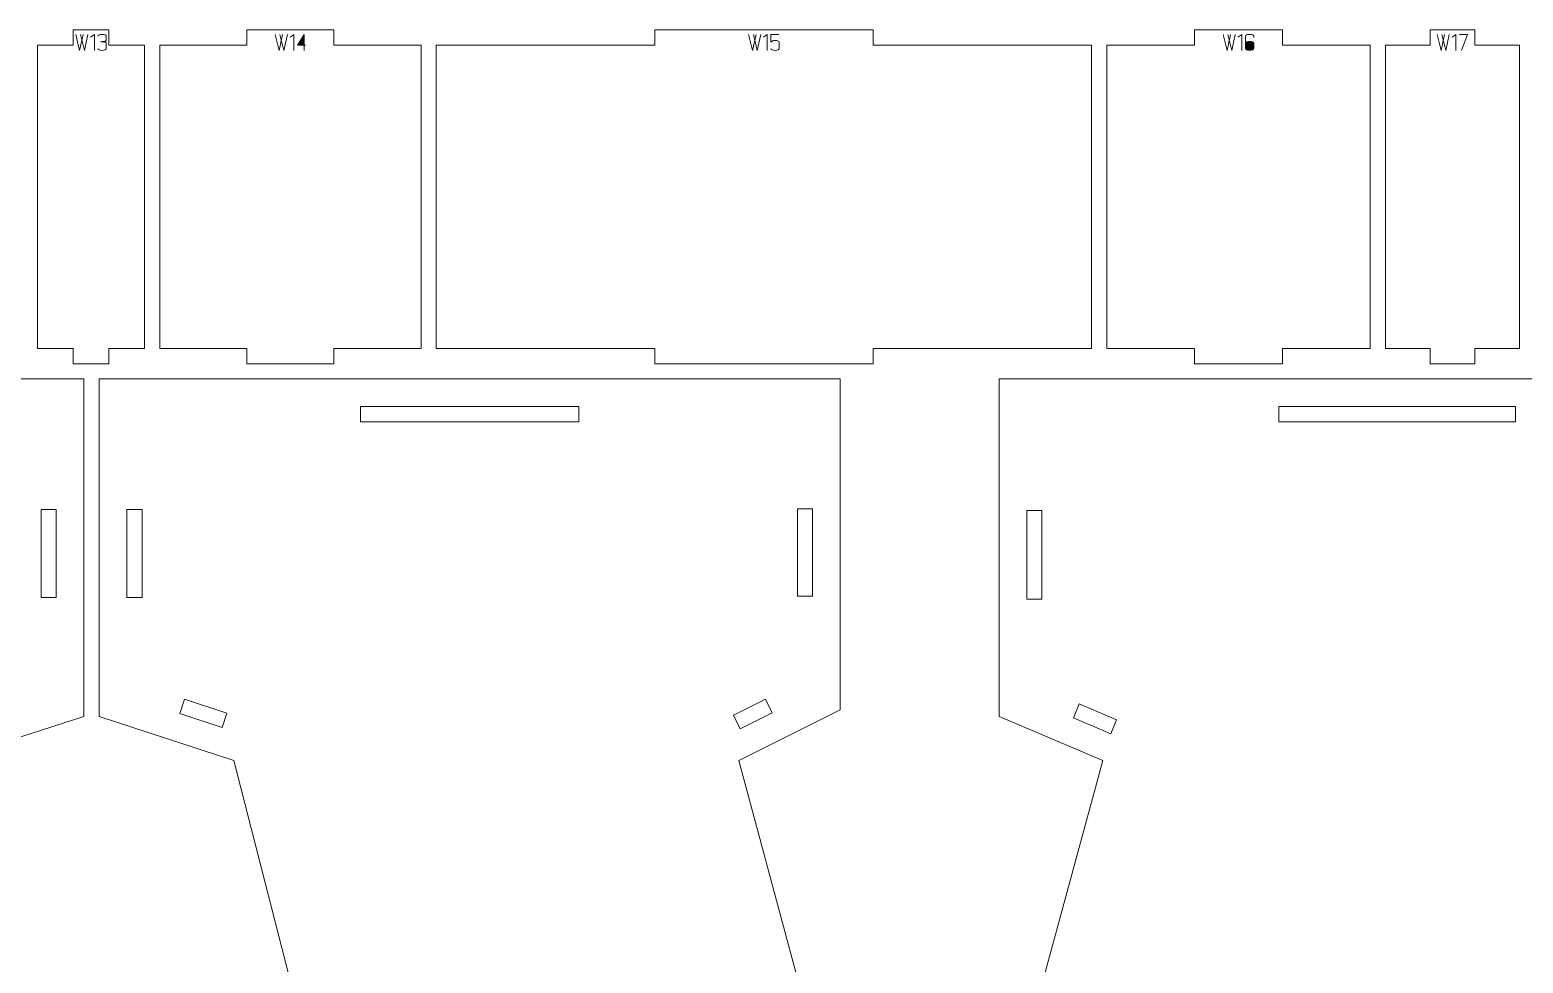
# Model space of a CAD drawing. Header units: centimetres. Extents: x -249 to 275, y -506 to 461.
# Drawn here: x 134.03 to 163.55, y -278.55 to -260.1 of the extents above; entities that cross this region are included whole.
import ezdxf

# ---------------------------------------------------------------- set-up
doc = ezdxf.new("R2010")
doc.units = ezdxf.units.CM
doc.header["$MEASUREMENT"] = 0
doc.layers.add('Capa 1', color=7, linetype='Continuous')

msp = doc.modelspace()

# ---------------------------------------------------------------- hatches: boundary and pattern name
at = {"layer": 'Capa 1', "true_color": 0x3e4095}
h = msp.add_hatch(color=175, dxfattribs=at)
edge = h.paths.add_edge_path()
edge.add_spline(control_points=[(134.93508, -260.19069), (134.93508, -260.19069), (135.01304, -260.50713), (135.01304, -260.50713), (135.01304, -260.50713), (135.08138, -260.19069), (135.08138, -260.19069), (135.08138, -260.19069), (135.08138, -260.19069), (135.08138, -260.19069), (135.08138, -260.19069), (135.01304, -260.50713), (135.01304, -260.50713), (135.01304, -260.50713), (134.93508, -260.19069), (134.93508, -260.19069)], knot_values=[0, 0, 0, 0, 0.2, 0.2, 0.2, 0.4, 0.4, 0.4, 0.6, 0.6, 0.6, 0.8, 0.8, 0.8, 1, 1, 1, 1], degree=3, periodic=1)
h = msp.add_hatch(color=175, dxfattribs=at)
edge = h.paths.add_edge_path()
edge.add_spline(control_points=[(135.02864, -260.19069), (135.02864, -260.19069), (135.1066, -260.50713), (135.1066, -260.50713), (135.1066, -260.50713), (135.17493, -260.19069), (135.17493, -260.19069), (135.17493, -260.19069), (135.17493, -260.19069), (135.17493, -260.19069), (135.17493, -260.19069), (135.1066, -260.50713), (135.1066, -260.50713), (135.1066, -260.50713), (135.02864, -260.19069), (135.02864, -260.19069)], knot_values=[0, 0, 0, 0, 0.2, 0.2, 0.2, 0.4, 0.4, 0.4, 0.6, 0.6, 0.6, 0.8, 0.8, 0.8, 1, 1, 1, 1], degree=3, periodic=1)
h = msp.add_hatch(color=175, dxfattribs=at)
edge = h.paths.add_edge_path()
edge.add_spline(control_points=[(135.30472, -260.19023), (135.30472, -260.19023), (135.22859, -260.24297), (135.22859, -260.24297), (135.22859, -260.24297), (135.30472, -260.19023), (135.30472, -260.19023), (135.30472, -260.19023), (135.30472, -260.50713), (135.30472, -260.50713), (135.30472, -260.50713), (135.30472, -260.19023), (135.30472, -260.19023)], knot_values=[0, 0, 0, 0, 0.25, 0.25, 0.25, 0.5, 0.5, 0.5, 0.75, 0.75, 0.75, 1, 1, 1, 1], degree=3, periodic=1)
h = msp.add_hatch(color=175, dxfattribs=at)
edge = h.paths.add_edge_path()
edge.add_spline(control_points=[(135.4579, -260.50713), (135.43436, -260.50713), (135.41471, -260.50369), (135.39897, -260.49681), (135.38322, -260.48993), (135.37535, -260.4816), (135.37535, -260.47182), (135.37535, -260.4816), (135.38322, -260.48993), (135.39897, -260.49681), (135.41471, -260.50369), (135.43436, -260.50713), (135.4579, -260.50713), (135.48144, -260.50713), (135.50109, -260.50369), (135.51683, -260.49681), (135.53258, -260.48993), (135.54045, -260.4816), (135.54045, -260.47182), (135.54045, -260.47182), (135.54045, -260.36863), (135.54045, -260.36863), (135.54045, -260.36037), (135.53479, -260.35319), (135.52348, -260.34708), (135.51217, -260.34096), (135.479, -260.33683), (135.42396, -260.33469), (135.47869, -260.33133), (135.51156, -260.32735), (135.52256, -260.32277), (135.53357, -260.31818), (135.53953, -260.31069), (135.54045, -260.3003), (135.54045, -260.3003), (135.54045, -260.226), (135.54045, -260.226), (135.54045, -260.21622), (135.53258, -260.20789), (135.51683, -260.20101), (135.50109, -260.19413), (135.48144, -260.19069), (135.4579, -260.19069), (135.43436, -260.19069), (135.41471, -260.19413), (135.39897, -260.20101), (135.38322, -260.20789), (135.37535, -260.21622), (135.37535, -260.226), (135.37535, -260.21622), (135.38322, -260.20789), (135.39897, -260.20101), (135.41471, -260.19413), (135.43436, -260.19069), (135.4579, -260.19069), (135.48144, -260.19069), (135.50109, -260.19413), (135.51683, -260.20101), (135.53258, -260.20789), (135.54045, -260.21622), (135.54045, -260.226), (135.54045, -260.226), (135.54045, -260.3003), (135.54045, -260.3003), (135.53953, -260.31069), (135.53357, -260.31818), (135.52256, -260.32277), (135.51156, -260.32735), (135.47869, -260.33133), (135.42396, -260.33469), (135.479, -260.33683), (135.51217, -260.34096), (135.52348, -260.34708), (135.53479, -260.35319), (135.54045, -260.36037), (135.54045, -260.36863), (135.54045, -260.36863), (135.54045, -260.47182), (135.54045, -260.47182), (135.54045, -260.4816), (135.53258, -260.48993), (135.51683, -260.49681), (135.50109, -260.50369), (135.48144, -260.50713), (135.4579, -260.50713)], knot_values=[0, 0, 0, 0, 0.03571429, 0.03571429, 0.03571429, 0.07142857, 0.07142857, 0.07142857, 0.10714286, 0.10714286, 0.10714286, 0.14285714, 0.14285714, 0.14285714, 0.17857143, 0.17857143, 0.17857143, 0.21428571, 0.21428571, 0.21428571, 0.25, 0.25, 0.25, 0.28571429, 0.28571429, 0.28571429, 0.32142857, 0.32142857, 0.32142857, 0.35714286, 0.35714286, 0.35714286, 0.39285714, 0.39285714, 0.39285714, 0.42857143, 0.42857143, 0.42857143, 0.46428571, 0.46428571, 0.46428571, 0.5, 0.5, 0.5, 0.53571429, 0.53571429, 0.53571429, 0.57142857, 0.57142857, 0.57142857, 0.60714286, 0.60714286, 0.60714286, 0.64285714, 0.64285714, 0.64285714, 0.67857143, 0.67857143, 0.67857143, 0.71428571, 0.71428571, 0.71428571, 0.75, 0.75, 0.75, 0.78571429, 0.78571429, 0.78571429, 0.82142857, 0.82142857, 0.82142857, 0.85714286, 0.85714286, 0.85714286, 0.89285714, 0.89285714, 0.89285714, 0.92857143, 0.92857143, 0.92857143, 0.96428571, 0.96428571, 0.96428571, 1, 1, 1, 1], degree=3, periodic=1)
h = msp.add_hatch(color=175, dxfattribs=at)
edge = h.paths.add_edge_path()
edge.add_spline(control_points=[(138.88033, -260.19069), (138.88033, -260.19069), (138.95829, -260.50713), (138.95829, -260.50713), (138.95829, -260.50713), (139.02663, -260.19069), (139.02663, -260.19069), (139.02663, -260.19069), (139.02663, -260.19069), (139.02663, -260.19069), (139.02663, -260.19069), (138.95829, -260.50713), (138.95829, -260.50713), (138.95829, -260.50713), (138.88033, -260.19069), (138.88033, -260.19069)], knot_values=[0, 0, 0, 0, 0.2, 0.2, 0.2, 0.4, 0.4, 0.4, 0.6, 0.6, 0.6, 0.8, 0.8, 0.8, 1, 1, 1, 1], degree=3, periodic=1)
h = msp.add_hatch(color=175, dxfattribs=at)
edge = h.paths.add_edge_path()
edge.add_spline(control_points=[(138.97389, -260.19069), (138.97389, -260.19069), (139.05185, -260.50713), (139.05185, -260.50713), (139.05185, -260.50713), (139.12018, -260.19069), (139.12018, -260.19069), (139.12018, -260.19069), (139.12018, -260.19069), (139.12018, -260.19069), (139.12018, -260.19069), (139.05185, -260.50713), (139.05185, -260.50713), (139.05185, -260.50713), (138.97389, -260.19069), (138.97389, -260.19069)], knot_values=[0, 0, 0, 0, 0.2, 0.2, 0.2, 0.4, 0.4, 0.4, 0.6, 0.6, 0.6, 0.8, 0.8, 0.8, 1, 1, 1, 1], degree=3, periodic=1)
h = msp.add_hatch(color=175, dxfattribs=at)
edge = h.paths.add_edge_path()
edge.add_spline(control_points=[(139.24997, -260.19023), (139.24997, -260.19023), (139.17384, -260.24297), (139.17384, -260.24297), (139.17384, -260.24297), (139.24997, -260.19023), (139.24997, -260.19023), (139.24997, -260.19023), (139.24997, -260.50713), (139.24997, -260.50713), (139.24997, -260.50713), (139.24997, -260.19023), (139.24997, -260.19023)], knot_values=[0, 0, 0, 0, 0.25, 0.25, 0.25, 0.5, 0.5, 0.5, 0.75, 0.75, 0.75, 1, 1, 1, 1], degree=3, periodic=1)
h = msp.add_hatch(color=175, dxfattribs=at)
edge = h.paths.add_edge_path()
edge.add_spline(control_points=[(139.45039, -260.40257), (139.45039, -260.40257), (139.45039, -260.19023), (139.45039, -260.19023), (139.45039, -260.19023), (139.3206, -260.40257), (139.3206, -260.40257), (139.3206, -260.40257), (139.45039, -260.40257), (139.45039, -260.40257)], knot_values=[0, 0, 0, 0, 0.33333333, 0.33333333, 0.33333333, 0.66666667, 0.66666667, 0.66666667, 1, 1, 1, 1], degree=3, periodic=1)
h = msp.add_hatch(color=175, dxfattribs=at)
edge = h.paths.add_edge_path()
edge.add_spline(control_points=[(139.45039, -260.40257), (139.45039, -260.40257), (139.45039, -260.50713), (139.45039, -260.50713), (139.45039, -260.50713), (139.45039, -260.40257), (139.45039, -260.40257), (139.45039, -260.40257), (139.3206, -260.40257), (139.3206, -260.40257), (139.3206, -260.40257), (139.45039, -260.19023), (139.45039, -260.19023), (139.45039, -260.19023), (139.45039, -260.40257), (139.45039, -260.40257), (139.45039, -260.40257), (139.4802, -260.40257), (139.4802, -260.40257), (139.4802, -260.40257), (139.45039, -260.40257), (139.45039, -260.40257)], knot_values=[0, 0, 0, 0, 0.14285714, 0.14285714, 0.14285714, 0.28571429, 0.28571429, 0.28571429, 0.42857143, 0.42857143, 0.42857143, 0.57142857, 0.57142857, 0.57142857, 0.71428571, 0.71428571, 0.71428571, 0.85714286, 0.85714286, 0.85714286, 1, 1, 1, 1], degree=3, periodic=1)
h = msp.add_hatch(color=175, dxfattribs=at)
edge = h.paths.add_edge_path()
edge.add_spline(control_points=[(148.23849, -260.19069), (148.23849, -260.19069), (148.31645, -260.50713), (148.31645, -260.50713), (148.31645, -260.50713), (148.38479, -260.19069), (148.38479, -260.19069), (148.38479, -260.19069), (148.38479, -260.19069), (148.38479, -260.19069), (148.38479, -260.19069), (148.31645, -260.50713), (148.31645, -260.50713), (148.31645, -260.50713), (148.23849, -260.19069), (148.23849, -260.19069)], knot_values=[0, 0, 0, 0, 0.2, 0.2, 0.2, 0.4, 0.4, 0.4, 0.6, 0.6, 0.6, 0.8, 0.8, 0.8, 1, 1, 1, 1], degree=3, periodic=1)
h = msp.add_hatch(color=175, dxfattribs=at)
edge = h.paths.add_edge_path()
edge.add_spline(control_points=[(148.33205, -260.19069), (148.33205, -260.19069), (148.41001, -260.50713), (148.41001, -260.50713), (148.41001, -260.50713), (148.47834, -260.19069), (148.47834, -260.19069), (148.47834, -260.19069), (148.47834, -260.19069), (148.47834, -260.19069), (148.47834, -260.19069), (148.41001, -260.50713), (148.41001, -260.50713), (148.41001, -260.50713), (148.33205, -260.19069), (148.33205, -260.19069)], knot_values=[0, 0, 0, 0, 0.2, 0.2, 0.2, 0.4, 0.4, 0.4, 0.6, 0.6, 0.6, 0.8, 0.8, 0.8, 1, 1, 1, 1], degree=3, periodic=1)
h = msp.add_hatch(color=175, dxfattribs=at)
edge = h.paths.add_edge_path()
edge.add_spline(control_points=[(148.60813, -260.19023), (148.60813, -260.19023), (148.532, -260.24297), (148.532, -260.24297), (148.532, -260.24297), (148.60813, -260.19023), (148.60813, -260.19023), (148.60813, -260.19023), (148.60813, -260.50713), (148.60813, -260.50713), (148.60813, -260.50713), (148.60813, -260.19023), (148.60813, -260.19023)], knot_values=[0, 0, 0, 0, 0.25, 0.25, 0.25, 0.5, 0.5, 0.5, 0.75, 0.75, 0.75, 1, 1, 1, 1], degree=3, periodic=1)
h = msp.add_hatch(color=175, dxfattribs=at)
edge = h.paths.add_edge_path()
edge.add_spline(control_points=[(148.76131, -260.50713), (148.73777, -260.50713), (148.71812, -260.50369), (148.70238, -260.49681), (148.68663, -260.48993), (148.67876, -260.4816), (148.67876, -260.47182), (148.67876, -260.4816), (148.68663, -260.48993), (148.70238, -260.49681), (148.71812, -260.50369), (148.73777, -260.50713), (148.76131, -260.50713), (148.78485, -260.50713), (148.8045, -260.50369), (148.82024, -260.49681), (148.83599, -260.48993), (148.84386, -260.4816), (148.84386, -260.47182), (148.84386, -260.47182), (148.84386, -260.34616), (148.84386, -260.34616), (148.84386, -260.33637), (148.83599, -260.32804), (148.82024, -260.32116), (148.8045, -260.31428), (148.78485, -260.31084), (148.76131, -260.31084), (148.73991, -260.31268), (148.7234, -260.31513), (148.71178, -260.31818), (148.70016, -260.32124), (148.68916, -260.33057), (148.67876, -260.34616), (148.67876, -260.34616), (148.67876, -260.19069), (148.67876, -260.19069), (148.67876, -260.19069), (148.83836, -260.19069), (148.83836, -260.19069), (148.83836, -260.19069), (148.67876, -260.19069), (148.67876, -260.19069), (148.67876, -260.19069), (148.67876, -260.34616), (148.67876, -260.34616), (148.68916, -260.33057), (148.70016, -260.32124), (148.71178, -260.31818), (148.7234, -260.31513), (148.73991, -260.31268), (148.76131, -260.31084), (148.78485, -260.31084), (148.8045, -260.31428), (148.82024, -260.32116), (148.83599, -260.32804), (148.84386, -260.33637), (148.84386, -260.34616), (148.84386, -260.34616), (148.84386, -260.47182), (148.84386, -260.47182), (148.84386, -260.4816), (148.83599, -260.48993), (148.82024, -260.49681), (148.8045, -260.50369), (148.78485, -260.50713), (148.76131, -260.50713)], knot_values=[0, 0, 0, 0, 0.04545455, 0.04545455, 0.04545455, 0.09090909, 0.09090909, 0.09090909, 0.13636364, 0.13636364, 0.13636364, 0.18181818, 0.18181818, 0.18181818, 0.22727273, 0.22727273, 0.22727273, 0.27272727, 0.27272727, 0.27272727, 0.31818182, 0.31818182, 0.31818182, 0.36363636, 0.36363636, 0.36363636, 0.40909091, 0.40909091, 0.40909091, 0.45454545, 0.45454545, 0.45454545, 0.5, 0.5, 0.5, 0.54545455, 0.54545455, 0.54545455, 0.59090909, 0.59090909, 0.59090909, 0.63636364, 0.63636364, 0.63636364, 0.68181818, 0.68181818, 0.68181818, 0.72727273, 0.72727273, 0.72727273, 0.77272727, 0.77272727, 0.77272727, 0.81818182, 0.81818182, 0.81818182, 0.86363636, 0.86363636, 0.86363636, 0.90909091, 0.90909091, 0.90909091, 0.95454545, 0.95454545, 0.95454545, 1, 1, 1, 1], degree=3, periodic=1)
h = msp.add_hatch(color=175, dxfattribs=at)
edge = h.paths.add_edge_path()
edge.add_spline(control_points=[(157.61962, -260.19069), (157.61962, -260.19069), (157.69758, -260.50713), (157.69758, -260.50713), (157.69758, -260.50713), (157.76592, -260.19069), (157.76592, -260.19069), (157.76592, -260.19069), (157.76592, -260.19069), (157.76592, -260.19069), (157.76592, -260.19069), (157.69758, -260.50713), (157.69758, -260.50713), (157.69758, -260.50713), (157.61962, -260.19069), (157.61962, -260.19069)], knot_values=[0, 0, 0, 0, 0.2, 0.2, 0.2, 0.4, 0.4, 0.4, 0.6, 0.6, 0.6, 0.8, 0.8, 0.8, 1, 1, 1, 1], degree=3, periodic=1)
h = msp.add_hatch(color=175, dxfattribs=at)
edge = h.paths.add_edge_path()
edge.add_spline(control_points=[(157.71318, -260.19069), (157.71318, -260.19069), (157.79114, -260.50713), (157.79114, -260.50713), (157.79114, -260.50713), (157.85947, -260.19069), (157.85947, -260.19069), (157.85947, -260.19069), (157.85947, -260.19069), (157.85947, -260.19069), (157.85947, -260.19069), (157.79114, -260.50713), (157.79114, -260.50713), (157.79114, -260.50713), (157.71318, -260.19069), (157.71318, -260.19069)], knot_values=[0, 0, 0, 0, 0.2, 0.2, 0.2, 0.4, 0.4, 0.4, 0.6, 0.6, 0.6, 0.8, 0.8, 0.8, 1, 1, 1, 1], degree=3, periodic=1)
h = msp.add_hatch(color=175, dxfattribs=at)
edge = h.paths.add_edge_path()
edge.add_spline(control_points=[(157.98926, -260.19023), (157.98926, -260.19023), (157.91313, -260.24297), (157.91313, -260.24297), (157.91313, -260.24297), (157.98926, -260.19023), (157.98926, -260.19023), (157.98926, -260.19023), (157.98926, -260.50713), (157.98926, -260.50713), (157.98926, -260.50713), (157.98926, -260.19023), (157.98926, -260.19023)], knot_values=[0, 0, 0, 0, 0.25, 0.25, 0.25, 0.5, 0.5, 0.5, 0.75, 0.75, 0.75, 1, 1, 1, 1], degree=3, periodic=1)
h = msp.add_hatch(color=175, dxfattribs=at)
edge = h.paths.add_edge_path()
edge.add_spline(control_points=[(158.14244, -260.50713), (158.1189, -260.50713), (158.09925, -260.50369), (158.08351, -260.49681), (158.06776, -260.48993), (158.05989, -260.4816), (158.05989, -260.47182), (158.05989, -260.47182), (158.05989, -260.36496), (158.05989, -260.36496), (158.05989, -260.36496), (158.05989, -260.226), (158.05989, -260.226), (158.05989, -260.21622), (158.06776, -260.20789), (158.08351, -260.20101), (158.09925, -260.19413), (158.1189, -260.19069), (158.14244, -260.19069), (158.16598, -260.19069), (158.18563, -260.19413), (158.20137, -260.20101), (158.21712, -260.20789), (158.22499, -260.21622), (158.22499, -260.226), (158.22499, -260.226), (158.22499, -260.25168), (158.22499, -260.25168), (158.22499, -260.25168), (158.22499, -260.226), (158.22499, -260.226), (158.22499, -260.21622), (158.21712, -260.20789), (158.20137, -260.20101), (158.18563, -260.19413), (158.16598, -260.19069), (158.14244, -260.19069), (158.1189, -260.19069), (158.09925, -260.19413), (158.08351, -260.20101), (158.06776, -260.20789), (158.05989, -260.21622), (158.05989, -260.226), (158.05989, -260.226), (158.05989, -260.36496), (158.05989, -260.36496), (158.05989, -260.35579), (158.06944, -260.34761), (158.08855, -260.34043), (158.10766, -260.33324), (158.12562, -260.32965), (158.14244, -260.32965), (158.16598, -260.32965), (158.18563, -260.33309), (158.20137, -260.33997), (158.21712, -260.34685), (158.22499, -260.35518), (158.22499, -260.36496), (158.22499, -260.36496), (158.22499, -260.47182), (158.22499, -260.47182), (158.22499, -260.4816), (158.21712, -260.48993), (158.20137, -260.49681), (158.18563, -260.50369), (158.16598, -260.50713), (158.14244, -260.50713)], knot_values=[0, 0, 0, 0, 0.04545455, 0.04545455, 0.04545455, 0.09090909, 0.09090909, 0.09090909, 0.13636364, 0.13636364, 0.13636364, 0.18181818, 0.18181818, 0.18181818, 0.22727273, 0.22727273, 0.22727273, 0.27272727, 0.27272727, 0.27272727, 0.31818182, 0.31818182, 0.31818182, 0.36363636, 0.36363636, 0.36363636, 0.40909091, 0.40909091, 0.40909091, 0.45454545, 0.45454545, 0.45454545, 0.5, 0.5, 0.5, 0.54545455, 0.54545455, 0.54545455, 0.59090909, 0.59090909, 0.59090909, 0.63636364, 0.63636364, 0.63636364, 0.68181818, 0.68181818, 0.68181818, 0.72727273, 0.72727273, 0.72727273, 0.77272727, 0.77272727, 0.77272727, 0.81818182, 0.81818182, 0.81818182, 0.86363636, 0.86363636, 0.86363636, 0.90909091, 0.90909091, 0.90909091, 0.95454545, 0.95454545, 0.95454545, 1, 1, 1, 1], degree=3, periodic=1)
h = msp.add_hatch(color=175, dxfattribs=at)
edge = h.paths.add_edge_path()
edge.add_spline(control_points=[(158.05989, -260.47182), (158.05989, -260.4816), (158.06776, -260.48993), (158.08351, -260.49681), (158.09925, -260.50369), (158.1189, -260.50713), (158.14244, -260.50713), (158.16598, -260.50713), (158.18563, -260.50369), (158.20137, -260.49681), (158.21712, -260.48993), (158.22499, -260.4816), (158.22499, -260.47182), (158.22499, -260.47182), (158.22499, -260.36496), (158.22499, -260.36496), (158.22499, -260.35518), (158.21712, -260.34685), (158.20137, -260.33997), (158.18563, -260.33309), (158.16598, -260.32965), (158.14244, -260.32965), (158.12562, -260.32965), (158.10766, -260.33324), (158.08855, -260.34043), (158.06944, -260.34761), (158.05989, -260.35579), (158.05989, -260.36496), (158.05989, -260.36496), (158.05989, -260.47182), (158.05989, -260.47182)], knot_values=[0, 0, 0, 0, 0.1, 0.1, 0.1, 0.2, 0.2, 0.2, 0.3, 0.3, 0.3, 0.4, 0.4, 0.4, 0.5, 0.5, 0.5, 0.6, 0.6, 0.6, 0.7, 0.7, 0.7, 0.8, 0.8, 0.8, 0.9, 0.9, 0.9, 1, 1, 1, 1], degree=3, periodic=1)
h = msp.add_hatch(color=175, dxfattribs=at)
edge = h.paths.add_edge_path()
edge.add_spline(control_points=[(161.85131, -260.19069), (161.85131, -260.19069), (161.92927, -260.50713), (161.92927, -260.50713), (161.92927, -260.50713), (161.99761, -260.19069), (161.99761, -260.19069), (161.99761, -260.19069), (161.99761, -260.19069), (161.99761, -260.19069), (161.99761, -260.19069), (161.92927, -260.50713), (161.92927, -260.50713), (161.92927, -260.50713), (161.85131, -260.19069), (161.85131, -260.19069)], knot_values=[0, 0, 0, 0, 0.2, 0.2, 0.2, 0.4, 0.4, 0.4, 0.6, 0.6, 0.6, 0.8, 0.8, 0.8, 1, 1, 1, 1], degree=3, periodic=1)
h = msp.add_hatch(color=175, dxfattribs=at)
edge = h.paths.add_edge_path()
edge.add_spline(control_points=[(161.94487, -260.19069), (161.94487, -260.19069), (162.02283, -260.50713), (162.02283, -260.50713), (162.02283, -260.50713), (162.09116, -260.19069), (162.09116, -260.19069), (162.09116, -260.19069), (162.09116, -260.19069), (162.09116, -260.19069), (162.09116, -260.19069), (162.02283, -260.50713), (162.02283, -260.50713), (162.02283, -260.50713), (161.94487, -260.19069), (161.94487, -260.19069)], knot_values=[0, 0, 0, 0, 0.2, 0.2, 0.2, 0.4, 0.4, 0.4, 0.6, 0.6, 0.6, 0.8, 0.8, 0.8, 1, 1, 1, 1], degree=3, periodic=1)
h = msp.add_hatch(color=175, dxfattribs=at)
edge = h.paths.add_edge_path()
edge.add_spline(control_points=[(162.22095, -260.19023), (162.22095, -260.19023), (162.14482, -260.24297), (162.14482, -260.24297), (162.14482, -260.24297), (162.22095, -260.19023), (162.22095, -260.19023), (162.22095, -260.19023), (162.22095, -260.50713), (162.22095, -260.50713), (162.22095, -260.50713), (162.22095, -260.19023), (162.22095, -260.19023)], knot_values=[0, 0, 0, 0, 0.25, 0.25, 0.25, 0.5, 0.5, 0.5, 0.75, 0.75, 0.75, 1, 1, 1, 1], degree=3, periodic=1)
h = msp.add_hatch(color=175, dxfattribs=at)
edge = h.paths.add_edge_path()
edge.add_spline(control_points=[(162.3301, -260.50713), (162.3301, -260.50713), (162.45118, -260.19069), (162.45118, -260.19069), (162.45118, -260.19069), (162.29158, -260.19069), (162.29158, -260.19069), (162.29158, -260.19069), (162.45118, -260.19069), (162.45118, -260.19069), (162.45118, -260.19069), (162.3301, -260.50713), (162.3301, -260.50713)], knot_values=[0, 0, 0, 0, 0.25, 0.25, 0.25, 0.5, 0.5, 0.5, 0.75, 0.75, 0.75, 1, 1, 1, 1], degree=3, periodic=1)

# ---------------------------------------------------------------- linework, layer by layer
at = {"layer": 'Capa 1', "color": 240, "lineweight": 20}
for points in [[(134.17914, -260.40073), (134.17914, -260.40073), (134.17914, -266.40073), (134.17914, -266.40073), (134.17914, -266.40073), (134.88489, -266.40073), (134.88489, -266.40073), (134.88489, -266.40073), (134.88489, -266.70073), (134.88489, -266.70073), (134.88489, -266.70073), (135.59064, -266.70073), (135.59064, -266.70073), (135.59064, -266.70073), (135.59064, -266.40073), (135.59064, -266.40073), (135.59064, -266.40073), (136.2964, -266.40073), (136.2964, -266.40073), (136.2964, -266.40073), (136.2964, -260.40073), (136.2964, -260.40073), (136.2964, -260.40073), (135.59064, -260.40073), (135.59064, -260.40073), (135.59064, -260.40073), (135.59064, -260.10073), (135.59064, -260.10073), (135.59064, -260.10073), (134.88489, -260.10073), (134.88489, -260.10073), (134.88489, -260.10073), (134.88489, -260.40073), (134.88489, -260.40073), (134.88489, -260.40073), (134.17914, -260.40073), (134.17914, -260.40073)], [(136.5964, -260.40073), (136.5964, -260.40073), (136.5964, -266.40073), (136.5964, -266.40073), (136.5964, -266.40073), (138.31898, -266.40073), (138.31898, -266.40073), (138.31898, -266.40073), (138.31898, -266.70073), (138.31898, -266.70073), (138.31898, -266.70073), (140.04156, -266.70073), (140.04156, -266.70073), (140.04156, -266.70073), (140.04156, -266.40073), (140.04156, -266.40073), (140.04156, -266.40073), (141.76414, -266.40073), (141.76414, -266.40073), (141.76414, -266.40073), (141.76414, -260.40073), (141.76414, -260.40073), (141.76414, -260.40073), (140.04156, -260.40073), (140.04156, -260.40073), (140.04156, -260.40073), (140.04156, -260.10073), (140.04156, -260.10073), (140.04156, -260.10073), (138.31898, -260.10073), (138.31898, -260.10073), (138.31898, -260.10073), (138.31898, -260.40073), (138.31898, -260.40073), (138.31898, -260.40073), (136.5964, -260.40073), (136.5964, -260.40073)], [(142.06414, -260.40073), (142.06414, -260.40073), (142.06414, -266.40073), (142.06414, -266.40073), (142.06414, -266.40073), (146.38216, -266.40073), (146.38216, -266.40073), (146.38216, -266.40073), (146.38216, -266.70073), (146.38216, -266.70073), (146.38216, -266.70073), (150.70018, -266.70073), (150.70018, -266.70073), (150.70018, -266.70073), (150.70018, -266.40073), (150.70018, -266.40073), (150.70018, -266.40073), (155.01821, -266.40073), (155.01821, -266.40073), (155.01821, -266.40073), (155.01821, -260.40073), (155.01821, -260.40073), (155.01821, -260.40073), (150.70018, -260.40073), (150.70018, -260.40073), (150.70018, -260.40073), (150.70018, -260.10073), (150.70018, -260.10073), (150.70018, -260.10073), (146.38216, -260.10073), (146.38216, -260.10073), (146.38216, -260.10073), (146.38216, -260.40073), (146.38216, -260.40073), (146.38216, -260.40073), (142.06414, -260.40073), (142.06414, -260.40073)], [(155.31821, -260.40073), (155.31821, -260.40073), (155.31821, -266.40073), (155.31821, -266.40073), (155.31821, -266.40073), (157.05427, -266.40073), (157.05427, -266.40073), (157.05427, -266.40073), (157.05427, -266.70073), (157.05427, -266.70073), (157.05427, -266.70073), (158.79034, -266.70073), (158.79034, -266.70073), (158.79034, -266.70073), (158.79034, -266.40073), (158.79034, -266.40073), (158.79034, -266.40073), (160.52641, -266.40073), (160.52641, -266.40073), (160.52641, -266.40073), (160.52641, -260.40073), (160.52641, -260.40073), (160.52641, -260.40073), (158.79034, -260.40073), (158.79034, -260.40073), (158.79034, -260.40073), (158.79034, -260.10073), (158.79034, -260.10073), (158.79034, -260.10073), (157.05427, -260.10073), (157.05427, -260.10073), (157.05427, -260.10073), (157.05427, -260.40073), (157.05427, -260.40073), (157.05427, -260.40073), (155.31821, -260.40073), (155.31821, -260.40073)], [(160.82641, -260.40073), (160.82641, -260.40073), (160.82641, -266.40073), (160.82641, -266.40073), (160.82641, -266.40073), (161.70963, -266.40073), (161.70963, -266.40073), (161.70963, -266.40073), (161.70963, -266.70073), (161.70963, -266.70073), (161.70963, -266.70073), (162.59286, -266.70073), (162.59286, -266.70073), (162.59286, -266.70073), (162.59286, -266.40073), (162.59286, -266.40073), (162.59286, -266.40073), (163.47608, -266.40073), (163.47608, -266.40073), (163.47608, -266.40073), (163.47608, -260.40073), (163.47608, -260.40073), (163.47608, -260.40073), (162.59286, -260.40073), (162.59286, -260.40073), (162.59286, -260.40073), (162.59286, -260.10073), (162.59286, -260.10073), (162.59286, -260.10073), (161.70963, -260.10073), (161.70963, -260.10073), (161.70963, -260.10073), (161.70963, -260.40073), (161.70963, -260.40073), (161.70963, -260.40073), (160.82641, -260.40073), (160.82641, -260.40073)]]:
    msp.add_open_spline(points, degree=3, knots=[0, 0, 0, 0, 0.08333333, 0.08333333, 0.08333333, 0.16666667, 0.16666667, 0.16666667, 0.25, 0.25, 0.25, 0.33333333, 0.33333333, 0.33333333, 0.41666667, 0.41666667, 0.41666667, 0.5, 0.5, 0.5, 0.58333333, 0.58333333, 0.58333333, 0.66666667, 0.66666667, 0.66666667, 0.75, 0.75, 0.75, 0.83333333, 0.83333333, 0.83333333, 0.91666667, 0.91666667, 0.91666667, 1, 1, 1, 1], dxfattribs=at)
at = {"layer": 'Capa 1', "color": 114, "lineweight": 9}
for points, knots in [([(134.93508, -260.19069), (134.93508, -260.19069), (135.01304, -260.50713), (135.01304, -260.50713), (135.01304, -260.50713), (135.08138, -260.19069), (135.08138, -260.19069), (135.08138, -260.19069), (135.08138, -260.19069), (135.08138, -260.19069), (135.08138, -260.19069), (135.01304, -260.50713), (135.01304, -260.50713), (135.01304, -260.50713), (134.93508, -260.19069), (134.93508, -260.19069)], [0, 0, 0, 0, 0.2, 0.2, 0.2, 0.4, 0.4, 0.4, 0.6, 0.6, 0.6, 0.8, 0.8, 0.8, 1, 1, 1, 1]), ([(135.02864, -260.19069), (135.02864, -260.19069), (135.1066, -260.50713), (135.1066, -260.50713), (135.1066, -260.50713), (135.17493, -260.19069), (135.17493, -260.19069), (135.17493, -260.19069), (135.17493, -260.19069), (135.17493, -260.19069), (135.17493, -260.19069), (135.1066, -260.50713), (135.1066, -260.50713), (135.1066, -260.50713), (135.02864, -260.19069), (135.02864, -260.19069)], [0, 0, 0, 0, 0.2, 0.2, 0.2, 0.4, 0.4, 0.4, 0.6, 0.6, 0.6, 0.8, 0.8, 0.8, 1, 1, 1, 1]), ([(135.30472, -260.19023), (135.30472, -260.19023), (135.22859, -260.24297), (135.22859, -260.24297), (135.22859, -260.24297), (135.30472, -260.19023), (135.30472, -260.19023), (135.30472, -260.19023), (135.30472, -260.50713), (135.30472, -260.50713), (135.30472, -260.50713), (135.30472, -260.19023), (135.30472, -260.19023)], [0, 0, 0, 0, 0.25, 0.25, 0.25, 0.5, 0.5, 0.5, 0.75, 0.75, 0.75, 1, 1, 1, 1]), ([(135.4579, -260.50713), (135.43436, -260.50713), (135.41471, -260.50369), (135.39897, -260.49681), (135.38322, -260.48993), (135.37535, -260.4816), (135.37535, -260.47182), (135.37535, -260.4816), (135.38322, -260.48993), (135.39897, -260.49681), (135.41471, -260.50369), (135.43436, -260.50713), (135.4579, -260.50713), (135.48144, -260.50713), (135.50109, -260.50369), (135.51683, -260.49681), (135.53258, -260.48993), (135.54045, -260.4816), (135.54045, -260.47182), (135.54045, -260.47182), (135.54045, -260.36863), (135.54045, -260.36863), (135.54045, -260.36037), (135.53479, -260.35319), (135.52348, -260.34708), (135.51217, -260.34096), (135.479, -260.33683), (135.42396, -260.33469), (135.47869, -260.33133), (135.51156, -260.32735), (135.52256, -260.32277), (135.53357, -260.31818), (135.53953, -260.31069), (135.54045, -260.3003), (135.54045, -260.3003), (135.54045, -260.226), (135.54045, -260.226), (135.54045, -260.21622), (135.53258, -260.20789), (135.51683, -260.20101), (135.50109, -260.19413), (135.48144, -260.19069), (135.4579, -260.19069), (135.43436, -260.19069), (135.41471, -260.19413), (135.39897, -260.20101), (135.38322, -260.20789), (135.37535, -260.21622), (135.37535, -260.226), (135.37535, -260.21622), (135.38322, -260.20789), (135.39897, -260.20101), (135.41471, -260.19413), (135.43436, -260.19069), (135.4579, -260.19069), (135.48144, -260.19069), (135.50109, -260.19413), (135.51683, -260.20101), (135.53258, -260.20789), (135.54045, -260.21622), (135.54045, -260.226), (135.54045, -260.226), (135.54045, -260.3003), (135.54045, -260.3003), (135.53953, -260.31069), (135.53357, -260.31818), (135.52256, -260.32277), (135.51156, -260.32735), (135.47869, -260.33133), (135.42396, -260.33469), (135.479, -260.33683), (135.51217, -260.34096), (135.52348, -260.34708), (135.53479, -260.35319), (135.54045, -260.36037), (135.54045, -260.36863), (135.54045, -260.36863), (135.54045, -260.47182), (135.54045, -260.47182), (135.54045, -260.4816), (135.53258, -260.48993), (135.51683, -260.49681), (135.50109, -260.50369), (135.48144, -260.50713), (135.4579, -260.50713)], [0, 0, 0, 0, 0.03571429, 0.03571429, 0.03571429, 0.07142857, 0.07142857, 0.07142857, 0.10714286, 0.10714286, 0.10714286, 0.14285714, 0.14285714, 0.14285714, 0.17857143, 0.17857143, 0.17857143, 0.21428571, 0.21428571, 0.21428571, 0.25, 0.25, 0.25, 0.28571429, 0.28571429, 0.28571429, 0.32142857, 0.32142857, 0.32142857, 0.35714286, 0.35714286, 0.35714286, 0.39285714, 0.39285714, 0.39285714, 0.42857143, 0.42857143, 0.42857143, 0.46428571, 0.46428571, 0.46428571, 0.5, 0.5, 0.5, 0.53571429, 0.53571429, 0.53571429, 0.57142857, 0.57142857, 0.57142857, 0.60714286, 0.60714286, 0.60714286, 0.64285714, 0.64285714, 0.64285714, 0.67857143, 0.67857143, 0.67857143, 0.71428571, 0.71428571, 0.71428571, 0.75, 0.75, 0.75, 0.78571429, 0.78571429, 0.78571429, 0.82142857, 0.82142857, 0.82142857, 0.85714286, 0.85714286, 0.85714286, 0.89285714, 0.89285714, 0.89285714, 0.92857143, 0.92857143, 0.92857143, 0.96428571, 0.96428571, 0.96428571, 1, 1, 1, 1]), ([(138.88033, -260.19069), (138.88033, -260.19069), (138.95829, -260.50713), (138.95829, -260.50713), (138.95829, -260.50713), (139.02663, -260.19069), (139.02663, -260.19069), (139.02663, -260.19069), (139.02663, -260.19069), (139.02663, -260.19069), (139.02663, -260.19069), (138.95829, -260.50713), (138.95829, -260.50713), (138.95829, -260.50713), (138.88033, -260.19069), (138.88033, -260.19069)], [0, 0, 0, 0, 0.2, 0.2, 0.2, 0.4, 0.4, 0.4, 0.6, 0.6, 0.6, 0.8, 0.8, 0.8, 1, 1, 1, 1]), ([(138.97389, -260.19069), (138.97389, -260.19069), (139.05185, -260.50713), (139.05185, -260.50713), (139.05185, -260.50713), (139.12018, -260.19069), (139.12018, -260.19069), (139.12018, -260.19069), (139.12018, -260.19069), (139.12018, -260.19069), (139.12018, -260.19069), (139.05185, -260.50713), (139.05185, -260.50713), (139.05185, -260.50713), (138.97389, -260.19069), (138.97389, -260.19069)], [0, 0, 0, 0, 0.2, 0.2, 0.2, 0.4, 0.4, 0.4, 0.6, 0.6, 0.6, 0.8, 0.8, 0.8, 1, 1, 1, 1]), ([(139.24997, -260.19023), (139.24997, -260.19023), (139.17384, -260.24297), (139.17384, -260.24297), (139.17384, -260.24297), (139.24997, -260.19023), (139.24997, -260.19023), (139.24997, -260.19023), (139.24997, -260.50713), (139.24997, -260.50713), (139.24997, -260.50713), (139.24997, -260.19023), (139.24997, -260.19023)], [0, 0, 0, 0, 0.25, 0.25, 0.25, 0.5, 0.5, 0.5, 0.75, 0.75, 0.75, 1, 1, 1, 1]), ([(139.45039, -260.40257), (139.45039, -260.40257), (139.45039, -260.19023), (139.45039, -260.19023), (139.45039, -260.19023), (139.3206, -260.40257), (139.3206, -260.40257), (139.3206, -260.40257), (139.45039, -260.40257), (139.45039, -260.40257)], [0, 0, 0, 0, 0.33333333, 0.33333333, 0.33333333, 0.66666667, 0.66666667, 0.66666667, 1, 1, 1, 1]), ([(139.45039, -260.40257), (139.45039, -260.40257), (139.45039, -260.50713), (139.45039, -260.50713), (139.45039, -260.50713), (139.45039, -260.40257), (139.45039, -260.40257), (139.45039, -260.40257), (139.3206, -260.40257), (139.3206, -260.40257), (139.3206, -260.40257), (139.45039, -260.19023), (139.45039, -260.19023), (139.45039, -260.19023), (139.45039, -260.40257), (139.45039, -260.40257), (139.45039, -260.40257), (139.4802, -260.40257), (139.4802, -260.40257), (139.4802, -260.40257), (139.45039, -260.40257), (139.45039, -260.40257)], [0, 0, 0, 0, 0.14285714, 0.14285714, 0.14285714, 0.28571429, 0.28571429, 0.28571429, 0.42857143, 0.42857143, 0.42857143, 0.57142857, 0.57142857, 0.57142857, 0.71428571, 0.71428571, 0.71428571, 0.85714286, 0.85714286, 0.85714286, 1, 1, 1, 1]), ([(148.23849, -260.19069), (148.23849, -260.19069), (148.31645, -260.50713), (148.31645, -260.50713), (148.31645, -260.50713), (148.38479, -260.19069), (148.38479, -260.19069), (148.38479, -260.19069), (148.38479, -260.19069), (148.38479, -260.19069), (148.38479, -260.19069), (148.31645, -260.50713), (148.31645, -260.50713), (148.31645, -260.50713), (148.23849, -260.19069), (148.23849, -260.19069)], [0, 0, 0, 0, 0.2, 0.2, 0.2, 0.4, 0.4, 0.4, 0.6, 0.6, 0.6, 0.8, 0.8, 0.8, 1, 1, 1, 1]), ([(148.33205, -260.19069), (148.33205, -260.19069), (148.41001, -260.50713), (148.41001, -260.50713), (148.41001, -260.50713), (148.47834, -260.19069), (148.47834, -260.19069), (148.47834, -260.19069), (148.47834, -260.19069), (148.47834, -260.19069), (148.47834, -260.19069), (148.41001, -260.50713), (148.41001, -260.50713), (148.41001, -260.50713), (148.33205, -260.19069), (148.33205, -260.19069)], [0, 0, 0, 0, 0.2, 0.2, 0.2, 0.4, 0.4, 0.4, 0.6, 0.6, 0.6, 0.8, 0.8, 0.8, 1, 1, 1, 1]), ([(148.60813, -260.19023), (148.60813, -260.19023), (148.532, -260.24297), (148.532, -260.24297), (148.532, -260.24297), (148.60813, -260.19023), (148.60813, -260.19023), (148.60813, -260.19023), (148.60813, -260.50713), (148.60813, -260.50713), (148.60813, -260.50713), (148.60813, -260.19023), (148.60813, -260.19023)], [0, 0, 0, 0, 0.25, 0.25, 0.25, 0.5, 0.5, 0.5, 0.75, 0.75, 0.75, 1, 1, 1, 1]), ([(148.76131, -260.50713), (148.73777, -260.50713), (148.71812, -260.50369), (148.70238, -260.49681), (148.68663, -260.48993), (148.67876, -260.4816), (148.67876, -260.47182), (148.67876, -260.4816), (148.68663, -260.48993), (148.70238, -260.49681), (148.71812, -260.50369), (148.73777, -260.50713), (148.76131, -260.50713), (148.78485, -260.50713), (148.8045, -260.50369), (148.82024, -260.49681), (148.83599, -260.48993), (148.84386, -260.4816), (148.84386, -260.47182), (148.84386, -260.47182), (148.84386, -260.34616), (148.84386, -260.34616), (148.84386, -260.33637), (148.83599, -260.32804), (148.82024, -260.32116), (148.8045, -260.31428), (148.78485, -260.31084), (148.76131, -260.31084), (148.73991, -260.31268), (148.7234, -260.31513), (148.71178, -260.31818), (148.70016, -260.32124), (148.68916, -260.33057), (148.67876, -260.34616), (148.67876, -260.34616), (148.67876, -260.19069), (148.67876, -260.19069), (148.67876, -260.19069), (148.83836, -260.19069), (148.83836, -260.19069), (148.83836, -260.19069), (148.67876, -260.19069), (148.67876, -260.19069), (148.67876, -260.19069), (148.67876, -260.34616), (148.67876, -260.34616), (148.68916, -260.33057), (148.70016, -260.32124), (148.71178, -260.31818), (148.7234, -260.31513), (148.73991, -260.31268), (148.76131, -260.31084), (148.78485, -260.31084), (148.8045, -260.31428), (148.82024, -260.32116), (148.83599, -260.32804), (148.84386, -260.33637), (148.84386, -260.34616), (148.84386, -260.34616), (148.84386, -260.47182), (148.84386, -260.47182), (148.84386, -260.4816), (148.83599, -260.48993), (148.82024, -260.49681), (148.8045, -260.50369), (148.78485, -260.50713), (148.76131, -260.50713)], [0, 0, 0, 0, 0.04545455, 0.04545455, 0.04545455, 0.09090909, 0.09090909, 0.09090909, 0.13636364, 0.13636364, 0.13636364, 0.18181818, 0.18181818, 0.18181818, 0.22727273, 0.22727273, 0.22727273, 0.27272727, 0.27272727, 0.27272727, 0.31818182, 0.31818182, 0.31818182, 0.36363636, 0.36363636, 0.36363636, 0.40909091, 0.40909091, 0.40909091, 0.45454545, 0.45454545, 0.45454545, 0.5, 0.5, 0.5, 0.54545455, 0.54545455, 0.54545455, 0.59090909, 0.59090909, 0.59090909, 0.63636364, 0.63636364, 0.63636364, 0.68181818, 0.68181818, 0.68181818, 0.72727273, 0.72727273, 0.72727273, 0.77272727, 0.77272727, 0.77272727, 0.81818182, 0.81818182, 0.81818182, 0.86363636, 0.86363636, 0.86363636, 0.90909091, 0.90909091, 0.90909091, 0.95454545, 0.95454545, 0.95454545, 1, 1, 1, 1]), ([(157.61962, -260.19069), (157.61962, -260.19069), (157.69758, -260.50713), (157.69758, -260.50713), (157.69758, -260.50713), (157.76592, -260.19069), (157.76592, -260.19069), (157.76592, -260.19069), (157.76592, -260.19069), (157.76592, -260.19069), (157.76592, -260.19069), (157.69758, -260.50713), (157.69758, -260.50713), (157.69758, -260.50713), (157.61962, -260.19069), (157.61962, -260.19069)], [0, 0, 0, 0, 0.2, 0.2, 0.2, 0.4, 0.4, 0.4, 0.6, 0.6, 0.6, 0.8, 0.8, 0.8, 1, 1, 1, 1]), ([(157.71318, -260.19069), (157.71318, -260.19069), (157.79114, -260.50713), (157.79114, -260.50713), (157.79114, -260.50713), (157.85947, -260.19069), (157.85947, -260.19069), (157.85947, -260.19069), (157.85947, -260.19069), (157.85947, -260.19069), (157.85947, -260.19069), (157.79114, -260.50713), (157.79114, -260.50713), (157.79114, -260.50713), (157.71318, -260.19069), (157.71318, -260.19069)], [0, 0, 0, 0, 0.2, 0.2, 0.2, 0.4, 0.4, 0.4, 0.6, 0.6, 0.6, 0.8, 0.8, 0.8, 1, 1, 1, 1]), ([(157.98926, -260.19023), (157.98926, -260.19023), (157.91313, -260.24297), (157.91313, -260.24297), (157.91313, -260.24297), (157.98926, -260.19023), (157.98926, -260.19023), (157.98926, -260.19023), (157.98926, -260.50713), (157.98926, -260.50713), (157.98926, -260.50713), (157.98926, -260.19023), (157.98926, -260.19023)], [0, 0, 0, 0, 0.25, 0.25, 0.25, 0.5, 0.5, 0.5, 0.75, 0.75, 0.75, 1, 1, 1, 1]), ([(158.14244, -260.50713), (158.1189, -260.50713), (158.09925, -260.50369), (158.08351, -260.49681), (158.06776, -260.48993), (158.05989, -260.4816), (158.05989, -260.47182), (158.05989, -260.47182), (158.05989, -260.36496), (158.05989, -260.36496), (158.05989, -260.36496), (158.05989, -260.226), (158.05989, -260.226), (158.05989, -260.21622), (158.06776, -260.20789), (158.08351, -260.20101), (158.09925, -260.19413), (158.1189, -260.19069), (158.14244, -260.19069), (158.16598, -260.19069), (158.18563, -260.19413), (158.20137, -260.20101), (158.21712, -260.20789), (158.22499, -260.21622), (158.22499, -260.226), (158.22499, -260.226), (158.22499, -260.25168), (158.22499, -260.25168), (158.22499, -260.25168), (158.22499, -260.226), (158.22499, -260.226), (158.22499, -260.21622), (158.21712, -260.20789), (158.20137, -260.20101), (158.18563, -260.19413), (158.16598, -260.19069), (158.14244, -260.19069), (158.1189, -260.19069), (158.09925, -260.19413), (158.08351, -260.20101), (158.06776, -260.20789), (158.05989, -260.21622), (158.05989, -260.226), (158.05989, -260.226), (158.05989, -260.36496), (158.05989, -260.36496), (158.05989, -260.35579), (158.06944, -260.34761), (158.08855, -260.34043), (158.10766, -260.33324), (158.12562, -260.32965), (158.14244, -260.32965), (158.16598, -260.32965), (158.18563, -260.33309), (158.20137, -260.33997), (158.21712, -260.34685), (158.22499, -260.35518), (158.22499, -260.36496), (158.22499, -260.36496), (158.22499, -260.47182), (158.22499, -260.47182), (158.22499, -260.4816), (158.21712, -260.48993), (158.20137, -260.49681), (158.18563, -260.50369), (158.16598, -260.50713), (158.14244, -260.50713)], [0, 0, 0, 0, 0.04545455, 0.04545455, 0.04545455, 0.09090909, 0.09090909, 0.09090909, 0.13636364, 0.13636364, 0.13636364, 0.18181818, 0.18181818, 0.18181818, 0.22727273, 0.22727273, 0.22727273, 0.27272727, 0.27272727, 0.27272727, 0.31818182, 0.31818182, 0.31818182, 0.36363636, 0.36363636, 0.36363636, 0.40909091, 0.40909091, 0.40909091, 0.45454545, 0.45454545, 0.45454545, 0.5, 0.5, 0.5, 0.54545455, 0.54545455, 0.54545455, 0.59090909, 0.59090909, 0.59090909, 0.63636364, 0.63636364, 0.63636364, 0.68181818, 0.68181818, 0.68181818, 0.72727273, 0.72727273, 0.72727273, 0.77272727, 0.77272727, 0.77272727, 0.81818182, 0.81818182, 0.81818182, 0.86363636, 0.86363636, 0.86363636, 0.90909091, 0.90909091, 0.90909091, 0.95454545, 0.95454545, 0.95454545, 1, 1, 1, 1]), ([(158.05989, -260.47182), (158.05989, -260.4816), (158.06776, -260.48993), (158.08351, -260.49681), (158.09925, -260.50369), (158.1189, -260.50713), (158.14244, -260.50713), (158.16598, -260.50713), (158.18563, -260.50369), (158.20137, -260.49681), (158.21712, -260.48993), (158.22499, -260.4816), (158.22499, -260.47182), (158.22499, -260.47182), (158.22499, -260.36496), (158.22499, -260.36496), (158.22499, -260.35518), (158.21712, -260.34685), (158.20137, -260.33997), (158.18563, -260.33309), (158.16598, -260.32965), (158.14244, -260.32965), (158.12562, -260.32965), (158.10766, -260.33324), (158.08855, -260.34043), (158.06944, -260.34761), (158.05989, -260.35579), (158.05989, -260.36496), (158.05989, -260.36496), (158.05989, -260.47182), (158.05989, -260.47182)], [0, 0, 0, 0, 0.1, 0.1, 0.1, 0.2, 0.2, 0.2, 0.3, 0.3, 0.3, 0.4, 0.4, 0.4, 0.5, 0.5, 0.5, 0.6, 0.6, 0.6, 0.7, 0.7, 0.7, 0.8, 0.8, 0.8, 0.9, 0.9, 0.9, 1, 1, 1, 1]), ([(161.85131, -260.19069), (161.85131, -260.19069), (161.92927, -260.50713), (161.92927, -260.50713), (161.92927, -260.50713), (161.99761, -260.19069), (161.99761, -260.19069), (161.99761, -260.19069), (161.99761, -260.19069), (161.99761, -260.19069), (161.99761, -260.19069), (161.92927, -260.50713), (161.92927, -260.50713), (161.92927, -260.50713), (161.85131, -260.19069), (161.85131, -260.19069)], [0, 0, 0, 0, 0.2, 0.2, 0.2, 0.4, 0.4, 0.4, 0.6, 0.6, 0.6, 0.8, 0.8, 0.8, 1, 1, 1, 1]), ([(161.94487, -260.19069), (161.94487, -260.19069), (162.02283, -260.50713), (162.02283, -260.50713), (162.02283, -260.50713), (162.09116, -260.19069), (162.09116, -260.19069), (162.09116, -260.19069), (162.09116, -260.19069), (162.09116, -260.19069), (162.09116, -260.19069), (162.02283, -260.50713), (162.02283, -260.50713), (162.02283, -260.50713), (161.94487, -260.19069), (161.94487, -260.19069)], [0, 0, 0, 0, 0.2, 0.2, 0.2, 0.4, 0.4, 0.4, 0.6, 0.6, 0.6, 0.8, 0.8, 0.8, 1, 1, 1, 1]), ([(162.22095, -260.19023), (162.22095, -260.19023), (162.14482, -260.24297), (162.14482, -260.24297), (162.14482, -260.24297), (162.22095, -260.19023), (162.22095, -260.19023), (162.22095, -260.19023), (162.22095, -260.50713), (162.22095, -260.50713), (162.22095, -260.50713), (162.22095, -260.19023), (162.22095, -260.19023)], [0, 0, 0, 0, 0.25, 0.25, 0.25, 0.5, 0.5, 0.5, 0.75, 0.75, 0.75, 1, 1, 1, 1]), ([(162.3301, -260.50713), (162.3301, -260.50713), (162.45118, -260.19069), (162.45118, -260.19069), (162.45118, -260.19069), (162.29158, -260.19069), (162.29158, -260.19069), (162.29158, -260.19069), (162.45118, -260.19069), (162.45118, -260.19069), (162.45118, -260.19069), (162.3301, -260.50713), (162.3301, -260.50713)], [0, 0, 0, 0, 0.25, 0.25, 0.25, 0.5, 0.5, 0.5, 0.75, 0.75, 0.75, 1, 1, 1, 1])]:
    msp.add_open_spline(points, degree=3, knots=knots, dxfattribs=at)
at = {"layer": 'Capa 1', "color": 240, "lineweight": 9}
for points, knots in [([(123.36959, -267.00073), (123.36959, -267.00073), (135.09922, -267.00073), (135.09922, -267.00073), (135.09922, -267.00073), (135.09922, -273.67223), (135.09922, -273.67223), (135.09922, -273.67223), (132.39574, -274.54432), (132.39574, -274.54432), (132.39574, -274.54432), (126.24749, -297.00068), (126.24749, -297.00068), (126.24749, -297.00068), (114.60507, -297.00068), (114.60507, -297.00068), (114.60507, -297.00068), (111.85798, -286.7536), (111.85798, -286.7536), (111.85798, -286.7536), (110.37543, -286.7536), (110.37543, -286.7536), (110.37543, -286.7536), (107.45392, -297.00068), (107.45392, -297.00068), (107.45392, -297.00068), (95.11383, -297.00068), (95.11383, -297.00068), (95.11383, -297.00068), (89.35803, -274.54432), (89.35803, -274.54432), (89.35803, -274.54432), (86.69815, -273.67223), (86.69815, -273.67223), (86.69815, -273.67223), (86.69815, -267.00073), (86.69815, -267.00073), (86.69815, -267.00073), (101.34928, -267.00073), (101.34928, -267.00073), (101.34928, -267.00073), (101.34928, -273.54142), (101.34928, -273.54142), (101.34928, -273.54142), (99.34347, -274.54432), (99.34347, -274.54432), (99.34347, -274.54432), (102.91905, -287.84372), (102.91905, -287.84372), (102.91905, -287.84372), (106.53823, -274.54432), (106.53823, -274.54432), (106.53823, -274.54432), (104.48881, -273.67223), (104.48881, -273.67223), (104.48881, -273.67223), (104.48881, -267.00073), (104.48881, -267.00073), (104.48881, -267.00073), (120.23006, -267.00073), (120.23006, -267.00073), (120.23006, -267.00073), (120.23006, -273.67223), (120.23006, -273.67223), (120.23006, -273.67223), (118.09344, -274.54432), (118.09344, -274.54432), (118.09344, -274.54432), (120.09925, -281.60826), (120.09925, -281.60826), (120.09925, -281.60826), (123.4132, -281.60826), (123.4132, -281.60826), (123.4132, -281.60826), (125.20098, -274.54432), (125.20098, -274.54432), (125.20098, -274.54432), (123.36959, -273.67223), (123.36959, -273.67223), (123.36959, -273.67223), (123.36959, -267.00073), (123.36959, -267.00073)], [0, 0, 0, 0, 0.03703704, 0.03703704, 0.03703704, 0.07407407, 0.07407407, 0.07407407, 0.11111111, 0.11111111, 0.11111111, 0.14814815, 0.14814815, 0.14814815, 0.18518519, 0.18518519, 0.18518519, 0.22222222, 0.22222222, 0.22222222, 0.25925926, 0.25925926, 0.25925926, 0.2962963, 0.2962963, 0.2962963, 0.33333333, 0.33333333, 0.33333333, 0.37037037, 0.37037037, 0.37037037, 0.40740741, 0.40740741, 0.40740741, 0.44444444, 0.44444444, 0.44444444, 0.48148148, 0.48148148, 0.48148148, 0.51851852, 0.51851852, 0.51851852, 0.55555556, 0.55555556, 0.55555556, 0.59259259, 0.59259259, 0.59259259, 0.62962963, 0.62962963, 0.62962963, 0.66666667, 0.66666667, 0.66666667, 0.7037037, 0.7037037, 0.7037037, 0.74074074, 0.74074074, 0.74074074, 0.77777778, 0.77777778, 0.77777778, 0.81481481, 0.81481481, 0.81481481, 0.85185185, 0.85185185, 0.85185185, 0.88888889, 0.88888889, 0.88888889, 0.92592593, 0.92592593, 0.92592593, 0.96296296, 0.96296296, 0.96296296, 1, 1, 1, 1]), ([(172.07066, -267.00073), (172.07066, -267.00073), (183.80029, -267.00073), (183.80029, -267.00073), (183.80029, -267.00073), (183.80029, -273.67223), (183.80029, -273.67223), (183.80029, -273.67223), (181.09681, -274.54432), (181.09681, -274.54432), (181.09681, -274.54432), (174.94856, -297.00068), (174.94856, -297.00068), (174.94856, -297.00068), (163.30614, -297.00068), (163.30614, -297.00068), (163.30614, -297.00068), (160.55905, -286.7536), (160.55905, -286.7536), (160.55905, -286.7536), (159.0765, -286.7536), (159.0765, -286.7536), (159.0765, -286.7536), (156.15499, -297.00068), (156.15499, -297.00068), (156.15499, -297.00068), (143.8149, -297.00068), (143.8149, -297.00068), (143.8149, -297.00068), (138.0591, -274.54432), (138.0591, -274.54432), (138.0591, -274.54432), (135.39922, -273.67223), (135.39922, -273.67223), (135.39922, -273.67223), (135.39922, -267.00073), (135.39922, -267.00073), (135.39922, -267.00073), (150.05035, -267.00073), (150.05035, -267.00073), (150.05035, -267.00073), (150.05035, -273.54142), (150.05035, -273.54142), (150.05035, -273.54142), (148.04454, -274.54432), (148.04454, -274.54432), (148.04454, -274.54432), (151.62012, -287.84372), (151.62012, -287.84372), (151.62012, -287.84372), (155.2393, -274.54432), (155.2393, -274.54432), (155.2393, -274.54432), (153.18988, -273.67223), (153.18988, -273.67223), (153.18988, -273.67223), (153.18988, -267.00073), (153.18988, -267.00073), (153.18988, -267.00073), (168.93113, -267.00073), (168.93113, -267.00073), (168.93113, -267.00073), (168.93113, -273.67223), (168.93113, -273.67223), (168.93113, -273.67223), (166.79451, -274.54432), (166.79451, -274.54432), (166.79451, -274.54432), (168.80032, -281.60826), (168.80032, -281.60826), (168.80032, -281.60826), (172.11427, -281.60826), (172.11427, -281.60826), (172.11427, -281.60826), (173.90205, -274.54432), (173.90205, -274.54432), (173.90205, -274.54432), (172.07066, -273.67223), (172.07066, -273.67223), (172.07066, -273.67223), (172.07066, -267.00073), (172.07066, -267.00073)], [0, 0, 0, 0, 0.03703704, 0.03703704, 0.03703704, 0.07407407, 0.07407407, 0.07407407, 0.11111111, 0.11111111, 0.11111111, 0.14814815, 0.14814815, 0.14814815, 0.18518519, 0.18518519, 0.18518519, 0.22222222, 0.22222222, 0.22222222, 0.25925926, 0.25925926, 0.25925926, 0.2962963, 0.2962963, 0.2962963, 0.33333333, 0.33333333, 0.33333333, 0.37037037, 0.37037037, 0.37037037, 0.40740741, 0.40740741, 0.40740741, 0.44444444, 0.44444444, 0.44444444, 0.48148148, 0.48148148, 0.48148148, 0.51851852, 0.51851852, 0.51851852, 0.55555556, 0.55555556, 0.55555556, 0.59259259, 0.59259259, 0.59259259, 0.62962963, 0.62962963, 0.62962963, 0.66666667, 0.66666667, 0.66666667, 0.7037037, 0.7037037, 0.7037037, 0.74074074, 0.74074074, 0.74074074, 0.77777778, 0.77777778, 0.77777778, 0.81481481, 0.81481481, 0.81481481, 0.85185185, 0.85185185, 0.85185185, 0.88888889, 0.88888889, 0.88888889, 0.92592593, 0.92592593, 0.92592593, 0.96296296, 0.96296296, 0.96296296, 1, 1, 1, 1]), ([(140.56577, -267.84926), (140.56577, -267.84926), (144.8838, -267.84926), (144.8838, -267.84926), (144.8838, -267.84926), (144.8838, -267.54926), (144.8838, -267.54926), (144.8838, -267.54926), (140.56577, -267.54926), (140.56577, -267.54926), (140.56577, -267.54926), (140.56577, -267.84926), (140.56577, -267.84926)], [0, 0, 0, 0, 0.25, 0.25, 0.25, 0.5, 0.5, 0.5, 0.75, 0.75, 0.75, 1, 1, 1, 1]), ([(158.71981, -267.84926), (158.71981, -267.84926), (163.4012, -267.84926), (163.4012, -267.84926), (163.4012, -267.84926), (163.4012, -267.54926), (163.4012, -267.54926), (163.4012, -267.54926), (158.71981, -267.54926), (158.71981, -267.54926), (158.71981, -267.54926), (158.71981, -267.84926), (158.71981, -267.84926)], [0, 0, 0, 0, 0.25, 0.25, 0.25, 0.5, 0.5, 0.5, 0.75, 0.75, 0.75, 1, 1, 1, 1]), ([(134.25069, -269.58429), (134.25069, -269.58429), (134.25069, -271.31933), (134.25069, -271.31933), (134.25069, -271.31933), (134.55069, -271.31933), (134.55069, -271.31933), (134.55069, -271.31933), (134.55069, -269.58429), (134.55069, -269.58429), (134.55069, -269.58429), (134.25069, -269.58429), (134.25069, -269.58429)], [0, 0, 0, 0, 0.25, 0.25, 0.25, 0.5, 0.5, 0.5, 0.75, 0.75, 0.75, 1, 1, 1, 1]), ([(136.24775, -271.32139), (136.24775, -271.32139), (136.24775, -269.58533), (136.24775, -269.58533), (136.24775, -269.58533), (135.94775, -269.58533), (135.94775, -269.58533), (135.94775, -269.58533), (135.94775, -271.32139), (135.94775, -271.32139), (135.94775, -271.32139), (136.24775, -271.32139), (136.24775, -271.32139)], [0, 0, 0, 0, 0.25, 0.25, 0.25, 0.5, 0.5, 0.5, 0.75, 0.75, 0.75, 1, 1, 1, 1]), ([(149.20182, -269.57184), (149.20182, -269.57184), (149.20182, -271.29442), (149.20182, -271.29442), (149.20182, -271.29442), (149.50182, -271.29442), (149.50182, -271.29442), (149.50182, -271.29442), (149.50182, -269.57184), (149.50182, -269.57184), (149.50182, -269.57184), (149.20182, -269.57184), (149.20182, -269.57184)], [0, 0, 0, 0, 0.25, 0.25, 0.25, 0.5, 0.5, 0.5, 0.75, 0.75, 0.75, 1, 1, 1, 1]), ([(154.03841, -271.35719), (154.03841, -271.35719), (154.03841, -269.60322), (154.03841, -269.60322), (154.03841, -269.60322), (153.73841, -269.60322), (153.73841, -269.60322), (153.73841, -269.60322), (153.73841, -271.35719), (153.73841, -271.35719), (153.73841, -271.35719), (154.03841, -271.35719), (154.03841, -271.35719)], [0, 0, 0, 0, 0.25, 0.25, 0.25, 0.5, 0.5, 0.5, 0.75, 0.75, 0.75, 1, 1, 1, 1]), ([(137.92628, -273.6078), (137.92628, -273.6078), (137.08702, -273.33263), (137.08702, -273.33263), (137.08702, -273.33263), (136.99355, -273.6177), (136.99355, -273.6177), (136.99355, -273.6177), (137.83282, -273.89287), (137.83282, -273.89287), (137.83282, -273.89287), (137.92628, -273.6078), (137.92628, -273.6078)], [0, 0, 0, 0, 0.25, 0.25, 0.25, 0.5, 0.5, 0.5, 0.75, 0.75, 0.75, 1, 1, 1, 1]), ([(148.57058, -273.33262), (148.57058, -273.33262), (147.93933, -273.64824), (147.93933, -273.64824), (147.93933, -273.64824), (148.07349, -273.91657), (148.07349, -273.91657), (148.07349, -273.91657), (148.70474, -273.60095), (148.70474, -273.60095), (148.70474, -273.60095), (148.57058, -273.33262), (148.57058, -273.33262)], [0, 0, 0, 0, 0.25, 0.25, 0.25, 0.5, 0.5, 0.5, 0.75, 0.75, 0.75, 1, 1, 1, 1]), ([(155.51436, -273.7392), (155.51436, -273.7392), (154.77638, -273.42518), (154.77638, -273.42518), (154.77638, -273.42518), (154.65892, -273.70122), (154.65892, -273.70122), (154.65892, -273.70122), (155.39689, -274.01525), (155.39689, -274.01525), (155.39689, -274.01525), (155.51436, -273.7392), (155.51436, -273.7392)], [0, 0, 0, 0, 0.25, 0.25, 0.25, 0.5, 0.5, 0.5, 0.75, 0.75, 0.75, 1, 1, 1, 1])]:
    msp.add_open_spline(points, degree=3, knots=knots, dxfattribs=at)

doc.saveas('drawing.dxf')
